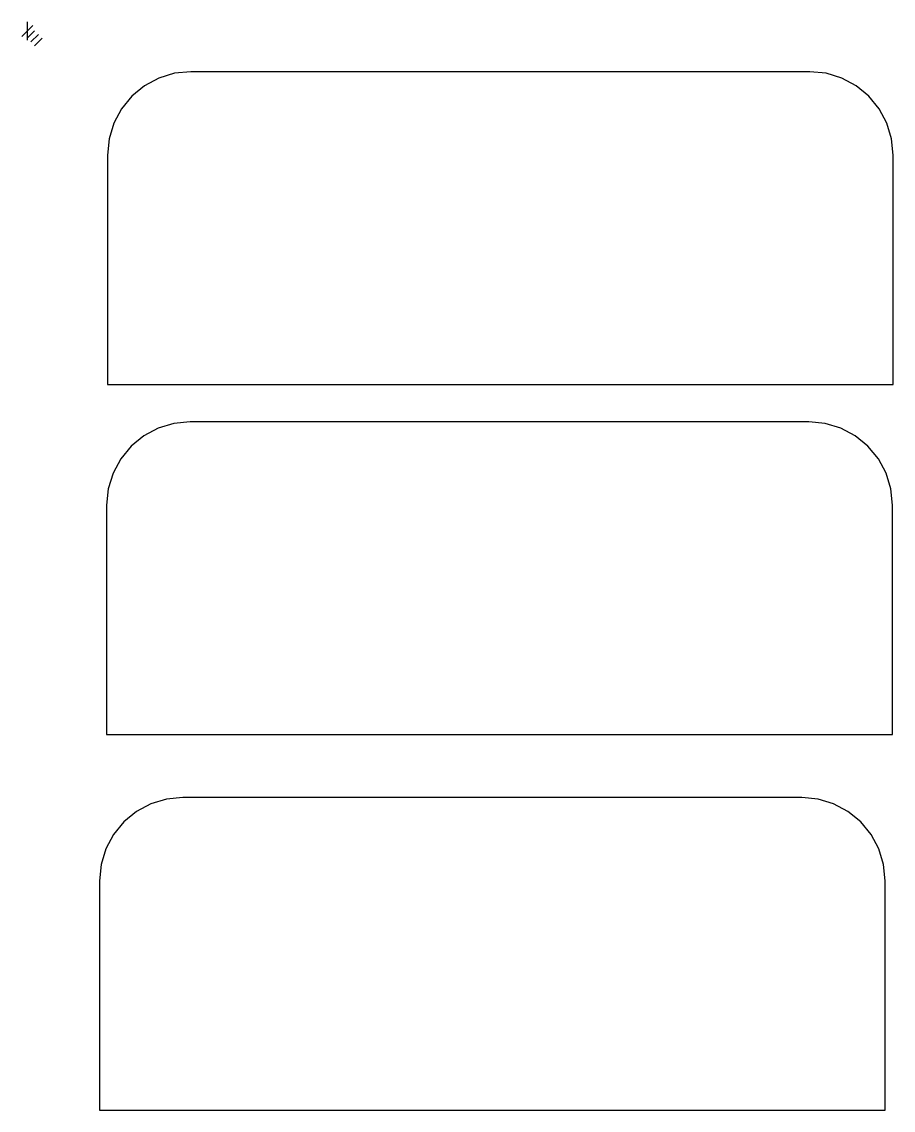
# Model space of a CAD drawing. Extents: x -1 to 133, y 151 to 318.
import ezdxf

# ---------------------------------------------------------------- set-up
doc = ezdxf.new("R2010")
doc.units = 0

msp = doc.modelspace()

# ---------------------------------------------------------------- linework, layer by layer
for p, q in [((20.200452, 309.573658), (17.997354, 308.39745)), ((22.589983, 310.299779), (20.200452, 309.573658)), ((25.0988, 310.548), (22.589983, 310.299779)), ((120.032, 310.548), (25.0988, 310.548)), ((122.540817, 310.299779), (120.032, 310.548)), ((124.930348, 309.573658), (122.540817, 310.299779)), ((127.133446, 308.39745), (124.930348, 309.573658)), ((17.997354, 308.39745), (16.047833, 306.798967)), ((129.082967, 306.798967), (127.133446, 308.39745)), ((16.047833, 306.798967), (14.44935, 304.849446)), ((130.68145, 304.849446), (129.082967, 306.798967)), ((14.44935, 304.849446), (13.273142, 302.646348)), ((131.857658, 302.646348), (130.68145, 304.849446)), ((13.273142, 302.646348), (12.547021, 300.256817)), ((132.583779, 300.256817), (131.857658, 302.646348)), ((12.547021, 300.256817), (12.2988, 297.748)), ((132.832, 297.748), (132.583779, 300.256817)), ((12.2988, 297.748), (12.2988, 262.548)), ((132.832, 262.548), (132.832, 297.748)), ((12.2988, 262.548), (132.832, 262.548)), ((20.074052, 255.847658), (17.870954, 254.67145)), ((22.463583, 256.573779), (20.074052, 255.847658)), ((24.9724, 256.822), (22.463583, 256.573779)), ((119.906, 256.822), (24.9724, 256.822)), ((122.414817, 256.573779), (119.906, 256.822)), ((124.804348, 255.847658), (122.414817, 256.573779)), ((127.007446, 254.67145), (124.804348, 255.847658)), ((17.870954, 254.67145), (15.921433, 253.072967)), ((128.956967, 253.072967), (127.007446, 254.67145)), ((15.921433, 253.072967), (14.32295, 251.123446)), ((130.55545, 251.123446), (128.956967, 253.072967)), ((14.32295, 251.123446), (13.146742, 248.920348)), ((131.731658, 248.920348), (130.55545, 251.123446)), ((13.146742, 248.920348), (12.420621, 246.530817)), ((132.457779, 246.530817), (131.731658, 248.920348)), ((12.420621, 246.530817), (12.1724, 244.022)), ((132.706, 244.022), (132.457779, 246.530817)), ((12.1724, 244.022), (12.1724, 208.822)), ((132.706, 208.822), (132.706, 244.022)), ((12.1724, 208.822), (132.706, 208.822)), ((21.350883, 198.900779), (18.961352, 198.174658)), ((23.8597, 199.149), (21.350883, 198.900779)), ((118.793, 199.149), (23.8597, 199.149)), ((121.301817, 198.900779), (118.793, 199.149)), ((123.691348, 198.174658), (121.301817, 198.900779)), ((18.961352, 198.174658), (16.758254, 196.99845)), ((125.894446, 196.99845), (123.691348, 198.174658)), ((16.758254, 196.99845), (14.808733, 195.399967)), ((127.843967, 195.399967), (125.894446, 196.99845)), ((14.808733, 195.399967), (13.21025, 193.450446)), ((129.44245, 193.450446), (127.843967, 195.399967)), ((13.21025, 193.450446), (12.034042, 191.247348)), ((130.618658, 191.247348), (129.44245, 193.450446)), ((12.034042, 191.247348), (11.307921, 188.857817)), ((131.344779, 188.857817), (130.618658, 191.247348)), ((11.307921, 188.857817), (11.0597, 186.349)), ((131.593, 186.349), (131.344779, 188.857817)), ((11.0597, 186.349), (11.0597, 151.149)), ((131.593, 151.149), (131.593, 186.349)), ((11.0597, 151.149), (131.593, 151.149))]:
    msp.add_line(p, q)
at = {"layer": 'Layer 1'}
for p, q in [((0.846666, 317.647), (-0.846666, 315.953)), ((0, 318.211), (0, 315.389)), ((1.12889, 316.8), (0, 315.67111)), ((1.69333, 316.236), (0.56444, 315.10711)), ((2.25778, 315.671), (1.12889, 314.54211))]:
    msp.add_line(p, q, dxfattribs=at)

doc.saveas('drawing.dxf')
